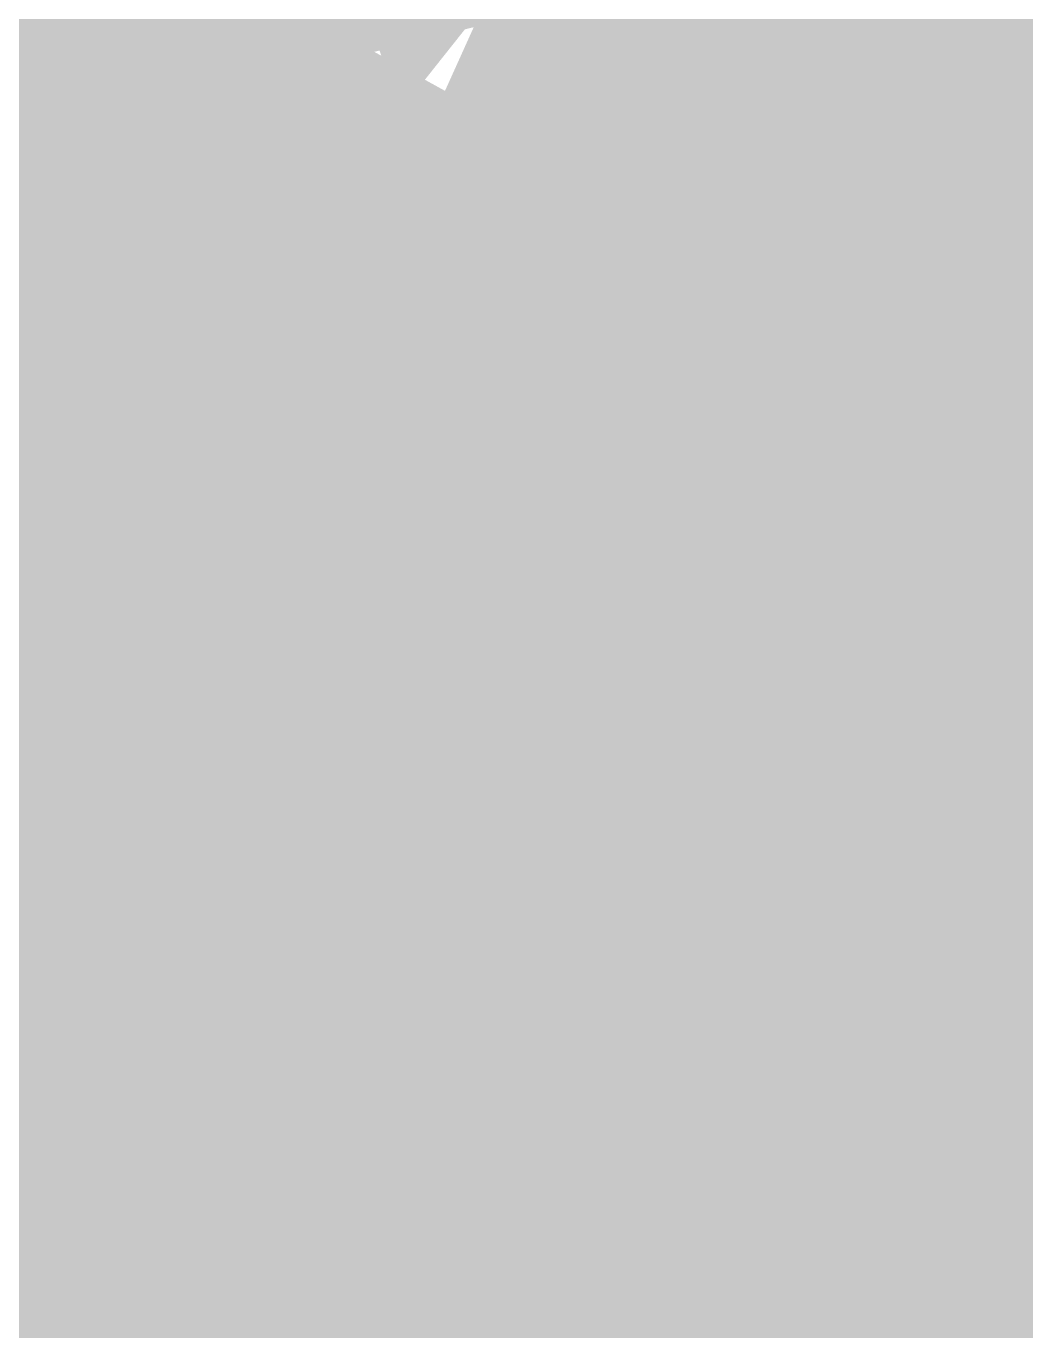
# Model space of a CAD drawing. Header units: millimetres. Extents: x -0.5 to 77.7, y -66.2 to -6.
# Drawn here: x 49.7062 to 49.8918, y -20.356 to -20.1139 of the extents above; entities that cross this region are included whole.
import ezdxf

# ---------------------------------------------------------------- set-up
doc = ezdxf.new("R2010")
doc.units = ezdxf.units.MM
doc.header["$MEASUREMENT"] = 0
doc.layers.add('Inner1', color=7, linetype='Continuous', true_color=0x999966)
doc.layers.add('Top-Silkscreen-Layer', color=7, linetype='Continuous', true_color=0xffcc00)

msp = doc.modelspace()

# ---------------------------------------------------------------- hatches: boundary and pattern name
at = {"layer": 'Inner1'}
msp.add_hatch(color=256, dxfattribs=at).paths.add_polyline_path([(77.23901, -6.45415), (77.23901, -65.68199), (-0.02286, -65.68199), (-0.02286, -6.45415)])
at = {"layer": 'Top-Silkscreen-Layer'}
for points in [[(49.81424, -20.14607), (49.80037, -20.16569), (49.79284, -20.18237), (49.80029, -20.19888), (49.85331, -20.19899), (49.85932, -20.18237), (49.8531, -20.16517), (49.84041, -20.14797), (49.82726, -20.14555)], [(49.70754, -20.16374), (49.70653, -20.19384), (49.71084, -20.20817), (49.72553, -20.20817), (49.74022, -20.20817), (49.74711, -20.19384), (49.75401, -20.1795), (49.74868, -20.16374), (49.74335, -20.14797), (49.7281, -20.14797), (49.71285, -20.14797)], [(49.70827, -20.27375), (49.73069, -20.33052), (49.74528, -20.3286), (49.74955, -20.31139), (49.74858, -20.27842), (49.74335, -20.26266), (49.7284, -20.26266)], [(49.80657, -20.26314), (49.79284, -20.28351), (49.78813, -20.2977), (49.79571, -20.3145), (49.86026, -20.30691), (49.86504, -20.2913), (49.85483, -20.27555)]]:
    msp.add_hatch(color=256, dxfattribs=at).paths.add_polyline_path(points)

# ---------------------------------------------------------------- linework, layer by layer
at = {"layer": 'Top-Silkscreen-Layer', "const_width": 0.254}
for points in [[(49.80843, -19.82613), (49.82202, -19.86698), (49.84728, -19.83516), (49.8456, -19.81824), (49.82968, -19.81647), (49.81377, -19.8147)], [(49.80843, -19.92934), (49.80963, -19.97825), (49.84793, -19.96877), (49.8556, -19.953), (49.84794, -19.93723)], [(49.91048, -20.05064), (49.91607, -20.09449), (49.9481, -20.07138)], [(49.52434, -20.04345), (49.50774, -20.057), (49.50239, -20.06846), (49.51036, -20.0824), (49.5482, -20.08467)], [(50.00566, -20.04235), (49.9931, -20.06769), (50.00566, -20.09301), (50.01821, -20.10856), (50.02941, -20.10471), (50.05477, -20.06769), (50.02941, -20.03066), (50.01821, -20.02682)], [(49.8049, -20.05262), (49.79655, -20.07271), (49.80513, -20.08773), (49.81372, -20.10277), (49.82957, -20.101), (49.84542, -20.09923), (49.85034, -20.08307), (49.85527, -20.06691), (49.84778, -20.05153), (49.82677, -20.03434), (49.81325, -20.03253)], [(49.61005, -20.05293), (49.60895, -20.07444), (49.6106, -20.08776), (49.62652, -20.08953), (49.64244, -20.09129), (49.64794, -20.07949), (49.65345, -20.06769), (49.6481, -20.05622)], [(49.70826, -20.05589), (49.70306, -20.06703), (49.70888, -20.08169), (49.74584, -20.0824), (49.75381, -20.06846), (49.74828, -20.0566)], [(49.80128, -20.49244), (49.82743, -20.56657), (49.84221, -20.56657), (49.85516, -20.54893)], [(49.90576, -20.16482), (49.89784, -20.18237), (49.90576, -20.19992), (49.91367, -20.21747), (49.92698, -20.21569), (49.94794, -20.19814), (49.9556, -20.18237), (49.94794, -20.16661), (49.92698, -20.14905), (49.91367, -20.14727)], [(49.6081, -20.1709), (49.60275, -20.18237), (49.6081, -20.19384), (49.6281, -20.20531), (49.6481, -20.19384), (49.65345, -20.18237), (49.6481, -20.1709), (49.6281, -20.15943)], [(49.99921, -20.15116), (49.9881, -20.16009), (49.9881, -20.18237), (49.9881, -20.20466), (49.99921, -20.21359), (50.02635, -20.22251), (50.04237, -20.22251), (50.05274, -20.2074), (50.0631, -20.18237), (50.05274, -20.15734), (50.04237, -20.14223), (50.02635, -20.14223)], [(49.81424, -20.14607), (49.80037, -20.16569), (49.79284, -20.18237), (49.80029, -20.19888), (49.85331, -20.19899), (49.85932, -20.18237), (49.8531, -20.16517), (49.84041, -20.14797), (49.82726, -20.14555)], [(49.70754, -20.16374), (49.70653, -20.19384), (49.71084, -20.20817), (49.72553, -20.20817), (49.74022, -20.20817), (49.74711, -20.19384), (49.75401, -20.1795), (49.74868, -20.16374), (49.74335, -20.14797), (49.7281, -20.14797), (49.71285, -20.14797)], [(49.91424, -20.26124), (49.90028, -20.28057), (49.89267, -20.29745), (49.90323, -20.31446), (49.91378, -20.33146), (49.92826, -20.33146), (49.9531, -20.29241)], [(49.80657, -20.26314), (49.79284, -20.28351), (49.78813, -20.2977), (49.79571, -20.3145), (49.86026, -20.30691), (49.86504, -20.2913), (49.85483, -20.27555)], [(49.60996, -20.2773), (49.60119, -20.29265), (49.60857, -20.30776), (49.64536, -20.31457), (49.65457, -20.30289), (49.64992, -20.28421), (49.64528, -20.26552), (49.632, -20.26374), (49.61873, -20.26196)], [(49.70827, -20.27375), (49.73069, -20.33052), (49.74528, -20.3286), (49.74955, -20.31139), (49.74858, -20.27842), (49.74335, -20.26266), (49.7284, -20.26266)], [(49.80128, -20.38349), (49.84538, -20.44833), (49.86092, -20.42826), (49.86836, -20.41175), (49.86092, -20.39524)], [(49.61108, -20.38976), (49.63075, -20.44521), (49.64542, -20.44329), (49.65034, -20.42713), (49.65527, -20.41097), (49.64777, -20.39559)], [(49.90579, -20.38625), (49.9262, -20.44955), (49.94052, -20.44615), (49.95235, -20.39454), (49.94052, -20.37734), (49.9262, -20.37394)], [(49.70369, -20.39505), (49.69831, -20.41277), (49.70583, -20.42946), (49.71335, -20.44615), (49.72847, -20.44615), (49.74358, -20.44615), (49.75027, -20.42792), (49.75695, -20.40969), (49.75204, -20.39351), (49.74712, -20.37734), (49.7281, -20.37734), (49.70908, -20.37734)], [(49.70629, -20.60962), (49.70136, -20.65826), (49.71026, -20.67552), (49.72634, -20.67552), (49.74242, -20.67552), (49.75276, -20.65887)]]:
    msp.add_lwpolyline(points, close=True, dxfattribs=at)
msp.add_lwpolyline([(50.06123, -20.4861), (50.05872, -20.44673), (50.06933, -20.43687), (50.0699, -20.41227), (50.07046, -20.38766), (50.06053, -20.37798), (50.04164, -20.35633), (50.03267, -20.34435), (50.05039, -20.33237), (50.0681, -20.32039), (50.0681, -20.29717), (50.0681, -20.27395), (50.05185, -20.26259), (49.9831, -20.29737), (49.9831, -20.3154), (49.9981, -20.33146), (49.99742, -20.37147), (49.98174, -20.3879), (49.98174, -20.41233), (49.98174, -20.43675), (49.99242, -20.44667), (49.99018, -20.48599)], dxfattribs=at)

doc.saveas('drawing.dxf')
